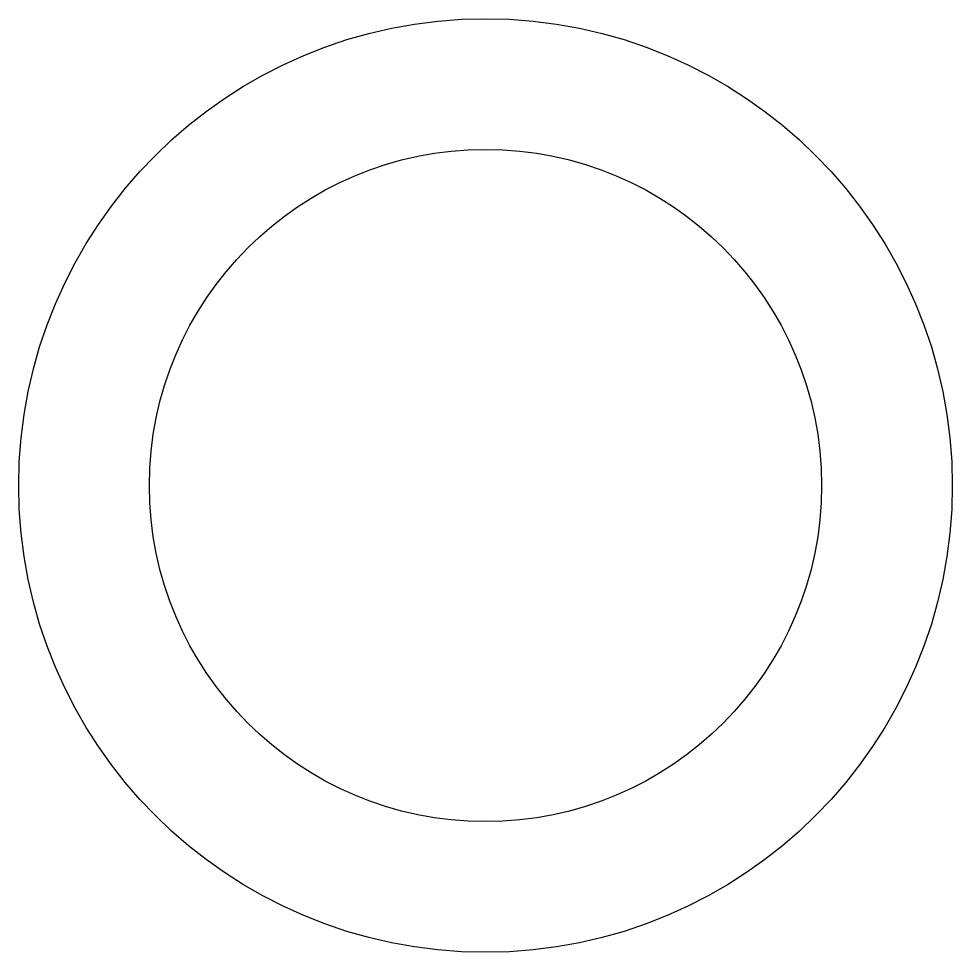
# Model space of a CAD drawing. Header units: metres. Extents: x 108140 to 108614, y -141636 to -141162.
import ezdxf

# ---------------------------------------------------------------- set-up
doc = ezdxf.new("R2010")
doc.units = ezdxf.units.M
doc.layers.add('DET1', color=1, linetype='Continuous')

msp = doc.modelspace()

# ---------------------------------------------------------------- linework, layer by layer
at = {"layer": 'DET1'}
for radius in [237.05, 170.67]:
    msp.add_circle((108377.11, -141398.8), radius, dxfattribs=at)

doc.saveas('drawing.dxf')
